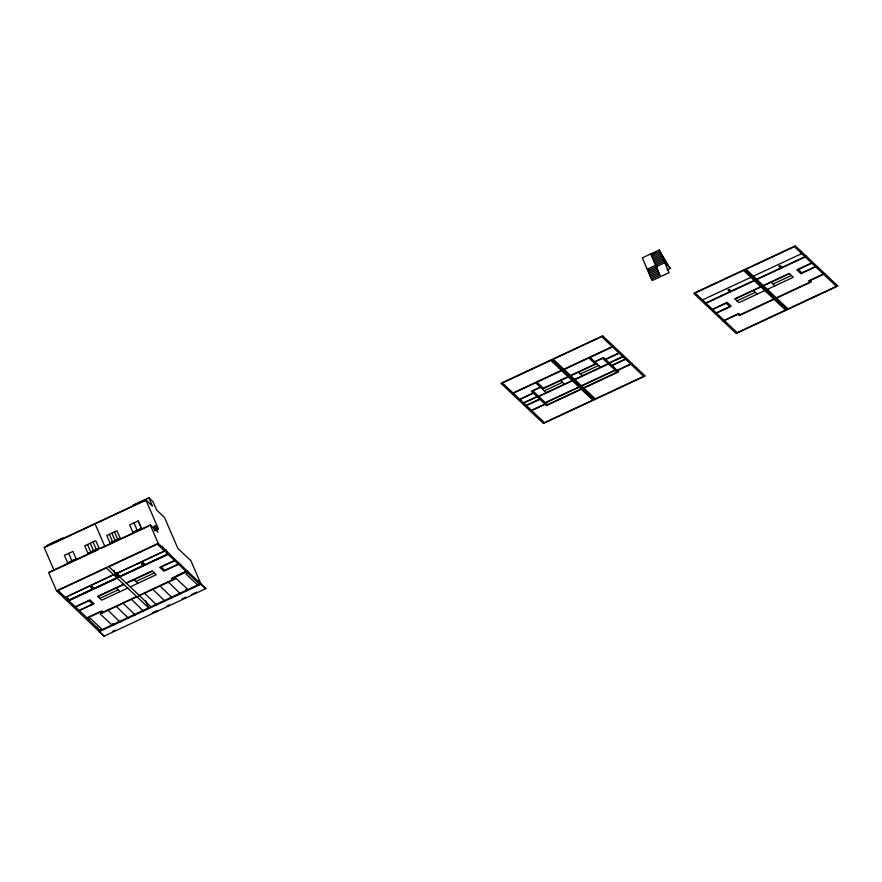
<?xml version="1.0" encoding="UTF-8"?>
<svg xmlns="http://www.w3.org/2000/svg" width="882" height="882" viewBox="0 0 882 882"><rect width="100%" height="100%" fill="white"/><g stroke="black" fill="none" stroke-linecap="round" stroke-linejoin="round"><path stroke-width="1.32" d="M659.251 249.97L642.294 257.886L652.118 280.575L669.074 272.659L659.251 249.97L660.375 251.877M656.131 252.153L651.28 254.413L650.773 253.928L655.679 265.273L657.322 266.827M651.39 255.339L659.857 251.392L661.5 253.773M651.996 256.761L660.475 252.803L662.636 255.681M652.614 258.183L661.092 254.225L663.76 257.588M653.231 259.595L661.698 255.648L664.885 259.484M653.838 261.017L662.316 257.059L666.009 261.392M47.143 545.274L63.173 537.788M132.851 505.265L148.871 497.779L152.961 501.649L156.577 509.983L164.482 517.458L177.921 548.505L190.953 560.809L201.063 584.171L205.815 588.669L104.098 636.154L99.335 631.666L97.417 627.212M49.932 544.381L62.181 538.659M134.406 504.934L146.666 499.212M148.871 497.779L152.487 506.125L145.828 499.84L44.1 547.325L54.078 570.378M654.455 262.439L662.933 258.481L667.145 263.299M45.655 547.005L93.977 524.448M96.524 523.258L144.835 500.7L145.122 501.362M655.072 263.85L663.551 259.903L668.269 265.195M647.818 270.653L664.774 262.737L670.596 268.238L666.957 269.925M648.435 272.064L656.914 268.106M649.042 273.486L657.52 269.528M649.659 274.908L658.137 270.95M650.277 276.32L658.755 272.362M650.883 277.742L659.361 273.784M651.5 279.164L659.979 275.206M67.716 562.914L64.375 555.318L72.941 551.448L76.194 558.956L67.716 562.914L76.194 558.956M110.096 543.125L106.755 535.528L116.931 530.777L120.272 538.384L110.007 543.036L120.272 538.384M132.984 532.441L129.643 524.845L138.209 520.975L141.462 528.483L132.984 532.441L141.462 528.483M88.057 553.422L99.082 548.273L95.73 540.677L84.716 545.815L87.968 553.323L99.082 548.273M154.526 530.721L155.541 530.247L153.92 526.499L155.188 525.904L157.9 532.166L150.293 524.977L48.565 572.462L56.514 590.819L104.098 636.154M50.12 572.142L98.442 549.585M100.989 548.395L148.066 526.411M153.81 529.057L154.824 528.583M157.15 529.553L158.429 528.957L145.828 499.84M56.514 590.819L158.231 543.334L205.815 588.669M113.635 574.689L65.389 597.412L113.635 574.689L116.876 577.743L93.988 588.426L92.213 586.85L94.054 588.603L143.645 565.45L141.726 563.532L143.645 565.45M162.442 546.201L164.57 551.118L116.259 573.675L164.504 550.941L167.734 553.995L144.846 564.689L143.071 563.113L144.924 564.855L169.079 553.576M702.513 299.924L750.836 277.367M753.382 276.176L801.694 253.619M92.224 586.651L90.637 587.302L92.301 586.817M141.506 563.565L143.248 563.036L141.561 563.62M67.352 601.061L92.709 589.022L68.553 600.3L65.323 597.246M143.579 565.285L119.412 576.563L116.181 573.498M511.769 393.548L613.486 346.053M704.475 303.573L806.203 256.089M68.906 600.741L117.229 578.184L136.633 596.508L103.062 612.185L101.75 610.939L86.998 617.83L79.38 610.62L94.12 603.74L90.03 599.87L75.29 606.761L68.906 600.741L67.815 598.216M168.087 554.436L119.776 576.993L139.18 595.317L172.751 579.65L171.417 578.394L186.168 571.503L178.55 564.315L163.809 571.205L159.719 567.346L174.46 560.456L168.087 554.436L165.904 549.398M568.008 376.68L543.345 388.201L536.973 382.182L561.636 370.661L578.857 386.922L545.285 402.6L538.825 396.492L572.385 380.815M570.555 375.5L595.229 363.979L588.856 357.96M760.725 286.716L734.794 298.822L738.884 302.68L764.815 290.575M763.272 285.525L789.214 273.409L793.304 277.279L767.362 289.384M123.601 584.204L97.659 596.309L101.75 600.179L127.692 588.062M126.148 583.013L152.09 570.908L156.18 574.766L130.238 586.872M542.364 389.061L568.295 376.956M570.841 375.765L596.783 363.66M735.081 299.086L761.012 286.981M763.558 285.79L789.5 273.685M97.946 596.585L123.888 584.468M126.435 583.289L152.377 571.172M99.853 598.382L118.166 589.826M135.96 581.514L154.273 572.969M544.26 390.858L562.573 382.314M580.378 374.001L598.68 365.457M736.977 300.883L755.29 292.339M773.095 284.026L791.397 275.482M572.098 380.55L538.538 396.216L532.926 390.913L540.556 387.352L546.167 392.655M574.645 379.359L608.216 363.682L602.604 358.39L594.975 361.951L600.587 367.254M574.932 379.624L608.503 363.957L614.974 370.065L581.403 385.743L564.182 369.481L612.505 346.924L618.877 352.932L605.394 359.228L603.586 357.519L594.688 361.675L590.124 357.364M177.326 575.527L185.385 571.768M86.017 618.69L100.769 611.799L102.103 613.067M187.745 571.205L172.993 578.085L174.327 579.342M530.424 411.177L545.175 404.287L546.509 405.544L618.734 371.829L617.4 370.572M616.132 371.157L632.151 363.682M723.141 321.202L737.892 314.312L739.226 315.569L811.451 281.854L810.117 280.597L824.868 273.707M88.619 619.351L90.482 618.48L101.728 629.109L99.864 629.98M187.8 573.046L185.937 573.917L197.16 584.523L199.023 583.652M99.049 630.994L200.776 583.509M99.335 631.666L201.063 584.171M112.488 631.435L114.969 630.277M152.189 612.902L157.15 610.587M167.073 605.956L169.553 604.798M181.957 598.999L185.683 597.268M191.879 594.369L196.84 592.054M804.935 256.673L794.373 246.706L746.051 269.264L756.613 279.23M823.601 274.302L836.345 286.341L788.023 308.898L776.612 298.116M782.047 267.367L780.14 265.57L778.872 266.155L780.768 267.952M771.188 282.229L774.991 285.823M744.496 269.583L787.042 309.758M754.066 280.421L743.515 270.454L695.192 293.011L705.754 302.978M774.065 299.307L785.476 310.089L737.165 332.646L724.42 320.607M753.382 290.542L757.186 294.136M731.178 291.104L729.282 289.307L728.014 289.902L729.91 291.699M649.141 271.061L647.201 269.231L664.157 261.315L670.596 268.238M612.218 346.648L601.656 336.681L553.334 359.239L563.896 369.205M630.884 364.277L643.628 376.316L595.306 398.873L583.895 388.091M578.471 372.204L582.274 375.798M551.779 359.558L594.325 399.733M561.349 370.396L550.798 360.418L502.475 382.975L513.037 392.953M581.348 389.282L592.759 400.064L544.448 422.621L531.703 410.582M560.665 380.517L564.469 384.111M155.188 525.904L158.429 528.957M138.209 520.975L141.374 528.395M164.57 551.118L157.25 544.194L108.927 566.751L116.259 573.675M186.466 571.79L199.497 584.104M175.485 576.971L185.518 571.889M168.429 582.098L180.424 593.818M160.083 585.99L172.067 597.709M152.873 589.352L164.868 601.072M134.064 579.717L137.868 583.311M144.615 593.211L156.599 604.931M139.477 595.615L151.472 607.323M113.712 574.855L106.38 567.942L58.069 590.499L65.389 597.412M136.942 596.794L148.639 607.852M131.429 599.374L143.413 611.083M116.259 588.029L120.062 591.624M123.127 603.244L135.111 614.963M116.336 606.419L128.331 618.128M92.709 589.022L90.868 587.28L92.786 589.187M108.034 610.289L120.018 622.008M87.285 618.095L100.614 631.071M656.296 266.695L660.596 276.617M197.943 580.51L199.795 584.766M186.311 591.061L185.551 589.948L187.414 589.077L176.191 578.471L100.239 613.938L111.474 624.555L113.348 623.684L114.087 624.776M166.191 550.445L167.812 554.172M150.293 524.977L158.231 543.334M133.976 522.949L137.228 530.468M145.53 600.664L148.926 608.514M114.484 532.055L117.725 539.563M111.937 533.246L115.189 540.754M109.39 534.426L112.642 541.945M118.364 574.127L119.489 576.729M94.958 523.577L104.936 546.642M116.082 572.396L118.221 577.324M113.954 570.621L116.689 576.916M113.712 570.445L116.942 577.908M93.073 542.044L96.325 549.563M90.317 543.334L93.569 550.842M87.561 544.624L90.813 552.132M68.708 553.433L71.949 560.941M67.528 597.93L68.631 600.466M602.649 335.81L500.921 383.306L543.455 423.481L645.183 375.986L602.649 335.81M795.366 245.846L693.638 293.331L736.172 333.506L837.9 286.022L795.366 245.846M535.705 382.777L513.324 393.218L519.696 399.237L533.169 392.953L531.361 391.244L540.269 387.088L535.705 382.777M754.353 280.697L706.041 303.254L712.413 309.273L727.165 302.383L731.255 306.241L716.504 313.132L724.133 320.342L738.884 313.452L740.196 314.687L773.757 299.02L754.353 280.697M805.222 256.949L756.899 279.506L776.303 297.829L809.874 282.163L808.54 280.906L823.292 274.015L815.685 266.827L800.933 273.718L796.843 269.848L811.594 262.968L805.222 256.949M533.456 393.218L519.983 399.513L523.5 402.831L536.973 396.547L533.456 393.218M619.164 353.208L605.68 359.503L609.197 362.822L622.681 356.526L619.164 353.208M726.173 303.243L712.7 309.538L716.217 312.867L729.69 306.572L726.173 303.243M811.881 263.233L798.397 269.528L801.914 272.847L815.398 266.562L811.881 263.233M89.049 600.741L75.565 607.025L79.093 610.355L92.566 604.06L89.049 600.741M174.746 560.72L161.274 567.016L164.791 570.345L178.274 564.05L174.746 560.72M537.259 396.812L523.787 403.107L526.168 405.345L539.641 399.061L537.259 396.812M622.968 356.802L609.484 363.097L611.865 365.335L625.338 359.051L622.968 356.802M539.927 399.325L526.444 405.621L531.416 410.306L544.889 404.022L539.927 399.325M625.625 359.316L612.152 365.611L617.091 370.286L630.575 363.99L625.625 359.316M579.143 387.198L545.572 402.865L547.479 404.662L581.04 388.995L579.143 387.198M615.25 370.33L581.69 386.007L583.586 387.804L617.157 372.127L615.25 370.33"/></g></svg>
